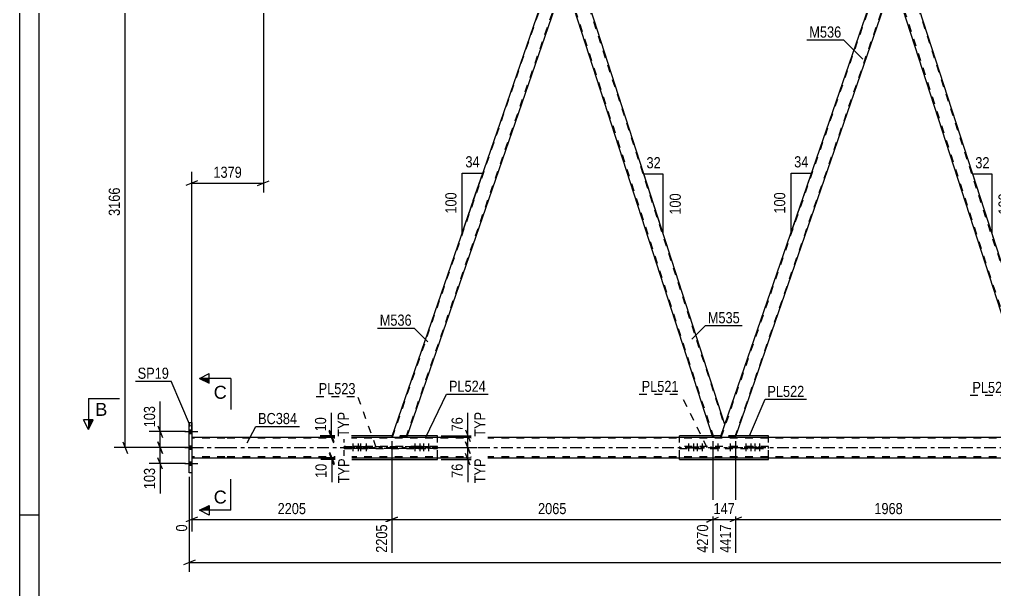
# Model space of a CAD drawing. Header units: millimetres. Extents: x 0 to 841, y 0 to 594.
# Drawn here: x 0 to 250.9, y 278.9 to 425.7 of the extents above; entities that cross this region are included whole.
import ezdxf

# ---------------------------------------------------------------- set-up
doc = ezdxf.new("R2010")
doc.units = ezdxf.units.MM
doc.linetypes.add('DXK_LINE_DOT2', pattern=[3.9198, 1.9599, -1.9599])
doc.linetypes.add('DXK_LINE_DOT3', pattern=[5.9187, 2.979, -0.9799, 0.9799, -0.9799])
doc.styles.add('Arial', font='arial.ttf', dxfattribs={"height": 0.2})
doc.styles.add('Arial Narrow', font='ARIALN.TTF', dxfattribs={"height": 0.2})

# ---------------------------------------------------------------- blocks, each defined once
blk = doc.blocks.new('Unknown-570349097-1114 - 28277')
at = {"color": 5, "linetype": 'Continuous'}
for p, q in [((0, 594), (0, 0)), ((5, 589), (5, 5)), ((5, 298), (0, 298))]:
    blk.add_line(p, q, dxfattribs=at)
blk = doc.blocks.new('Part-570349097-5565 - 5549')
at = {"color": 2, "linetype": 'Continuous'}
for p, q in [((95.94, 318.47), (83.56, 318.46)), ((83.56, 318.06), (83.56, 318.46)), ((107.53, 318.47), (99.81, 318.47)), ((107.53, 318.07), (107.53, 318.47)), ((83.56, 312.38), (83.56, 312.78)), ((83.56, 312.38), (107.53, 312.39)), ((107.53, 312.39), (107.53, 312.79))]:
    blk.add_line(p, q, dxfattribs=at)
at = {"color": 7, "linetype": 'DXK_LINE_DOT2'}
for p, q in [((83.56, 312.78), (83.56, 318.06)), ((99.81, 318.47), (95.94, 318.47)), ((107.53, 312.79), (107.53, 318.07))]:
    blk.add_line(p, q, dxfattribs=at)
blk = doc.blocks.new('Part-570349097-5703 - 5549')
at = {"color": 7, "linetype": 'DXK_LINE_DOT2'}
for p, q in [((180.58, 318.07), (222.57, 440.08)), ((184.11, 318.07), (226.1, 440.08)), ((224.88, 436.03), (226.27, 440.08)), ((180.41, 318.07), (181.53, 321.34)), ((184.28, 318.07), (180.41, 318.07))]:
    blk.add_line(p, q, dxfattribs=at)
at = {"color": 2, "linetype": 'Continuous'}
for p, q in [((181.53, 321.34), (222.4, 440.08)), ((222.4, 440.08), (225.93, 440.08)), ((226.27, 440.08), (225.93, 440.08)), ((184.28, 318.07), (224.88, 436.03))]:
    blk.add_line(p, q, dxfattribs=at)
blk = doc.blocks.new('Part-570349097-5698 - 5549')
at = {"color": 2, "linetype": 'Continuous'}
for p, q in [((226.27, 440.08), (224.88, 436.03)), ((227.77, 440.08), (226.27, 440.08)), ((266.14, 321.35), (227.77, 440.08)), ((263, 318.08), (224.88, 436.03)), ((265.02, 318.08), (266.14, 321.35))]:
    blk.add_line(p, q, dxfattribs=at)
at = {"color": 7, "linetype": 'DXK_LINE_DOT2'}
for p, q in [((227.52, 440.08), (266.01, 320.97)), ((263.25, 318.08), (225.01, 436.41)), ((263, 318.08), (265.02, 318.08))]:
    blk.add_line(p, q, dxfattribs=at)
blk = doc.blocks.new('Part-570349097-5643 - 5549')
at = {"color": 2, "linetype": 'Continuous'}
for p, q in [((44.34, 318.06), (52.86, 318.06)), ((52.96, 318.06), (757.06, 318.13)), ((44.34, 312.78), (52.86, 312.78)), ((52.96, 312.78), (757.06, 312.85))]:
    blk.add_line(p, q, dxfattribs=at)
at = {"color": 7, "linetype": 'DXK_LINE_DOT2'}
for p, q in [((44.34, 318.06), (44.34, 312.78)), ((52.86, 317.82), (44.34, 317.82)), ((757.06, 317.89), (52.96, 317.82)), ((52.86, 313.02), (44.34, 313.02)), ((757.06, 313.09), (52.96, 313.02))]:
    blk.add_line(p, q, dxfattribs=at)
at = {"color": 7, "linetype": 'DXK_LINE_DOT3'}
for p, q in [((44.34, 315.42), (52.86, 315.42)), ((52.96, 315.42), (757.06, 315.49))]:
    blk.add_line(p, q, dxfattribs=at)
blk = doc.blocks.new('Part-570349097-5628 - 5549')
at = {"color": 2, "linetype": 'Continuous'}
for p, q in [((43.7, 321.92), (44.34, 321.92)), ((43.7, 308.92), (43.7, 321.92)), ((44.34, 321.92), (44.34, 308.92)), ((44.34, 308.92), (43.7, 308.92))]:
    blk.add_line(p, q, dxfattribs=at)
blk = doc.blocks.new('Part-570349097-5708 - 5549')
at = {"color": 2, "linetype": 'Continuous'}
for p, q in [((141.66, 440.08), (140.27, 436.03)), ((143.16, 440.08), (141.66, 440.08)), ((181.53, 321.34), (143.16, 440.08)), ((178.39, 318.07), (140.27, 436.03)), ((180.41, 318.07), (181.53, 321.34))]:
    blk.add_line(p, q, dxfattribs=at)
at = {"color": 7, "linetype": 'DXK_LINE_DOT2'}
for p, q in [((142.91, 440.08), (181.4, 320.97)), ((178.64, 318.07), (140.4, 436.4)), ((178.39, 318.07), (180.41, 318.07))]:
    blk.add_line(p, q, dxfattribs=at)
blk = doc.blocks.new('Part-570349097-5713 - 5549')
at = {"color": 2, "linetype": 'Continuous'}
for p, q in [((95.8, 318.07), (137.79, 440.08)), ((137.79, 440.08), (141.32, 440.08)), ((141.66, 440.08), (141.32, 440.08)), ((99.67, 318.07), (140.27, 436.03))]:
    blk.add_line(p, q, dxfattribs=at)
at = {"color": 7, "linetype": 'DXK_LINE_DOT2'}
for p, q in [((95.97, 318.07), (137.96, 440.08)), ((99.5, 318.07), (141.49, 440.08)), ((140.27, 436.03), (141.66, 440.08)), ((99.67, 318.07), (95.8, 318.07))]:
    blk.add_line(p, q, dxfattribs=at)
blk = doc.blocks.new('Part-570349097-5890 - 5549')
at = {"color": 2, "linetype": 'Continuous'}
for p, q in [((178.26, 318.47), (169.86, 318.47)), ((169.86, 318.07), (169.86, 318.47)), ((192.72, 318.47), (184.42, 318.47)), ((192.72, 318.07), (192.72, 318.47)), ((169.86, 312.39), (169.86, 312.79)), ((169.86, 312.39), (192.72, 312.39)), ((192.72, 312.39), (192.72, 312.79))]:
    blk.add_line(p, q, dxfattribs=at)
at = {"color": 7, "linetype": 'DXK_LINE_DOT2'}
for p, q in [((169.86, 312.79), (169.86, 318.07)), ((184.42, 318.47), (178.26, 318.47)), ((192.72, 312.79), (192.72, 318.07))]:
    blk.add_line(p, q, dxfattribs=at)
blk = doc.blocks.new('Part-570349097-5937 - 5549')
at = {"color": 7, "linetype": 'DXK_LINE_DOT2'}
for p, q in [((83.56, 315.66), (107.53, 315.67)), ((87.79, 315.67), (83.56, 315.66)), ((83.56, 315.18), (83.56, 315.66)), ((83.56, 315.18), (87.79, 315.19)), ((107.53, 315.19), (83.56, 315.18)), ((87.79, 315.19), (87.79, 315.67)), ((102.64, 315.67), (87.79, 315.67)), ((87.79, 315.19), (102.64, 315.19)), ((102.64, 315.19), (102.64, 315.67)), ((107.53, 315.67), (102.64, 315.67)), ((102.64, 315.19), (107.53, 315.19)), ((107.53, 315.19), (107.53, 315.67)), ((107.53, 315.19), (107.53, 315.19))]:
    blk.add_line(p, q, dxfattribs=at)
blk = doc.blocks.new('Part-570349097-5942 - 5549')
at = {"color": 7, "linetype": 'DXK_LINE_DOT2'}
for p, q in [((169.86, 315.67), (169.86, 315.19)), ((192.72, 315.67), (169.86, 315.67)), ((169.86, 315.19), (192.72, 315.19)), ((174.65, 315.19), (174.65, 315.67)), ((177.95, 315.19), (177.95, 315.67)), ((184.61, 315.19), (184.61, 315.67)), ((187.93, 315.19), (187.93, 315.67)), ((192.72, 315.19), (192.72, 315.67))]:
    blk.add_line(p, q, dxfattribs=at)
blk = doc.blocks.new('Bolt-570349097-5975 - 5549')
at = {"linetype": 'Continuous'}
for points in [[(44.34, 319.08), (44.34, 319.96), (43.7, 319.96), (43.7, 319.08)], [(44.34, 319.08), (44.34, 319.96), (43.7, 319.96), (43.7, 319.08)], [(44.34, 319.08), (44.34, 319.96), (43.7, 319.96), (43.7, 319.08)], [(44.34, 315), (44.34, 315.88), (43.7, 315.88), (43.7, 315)], [(44.34, 315), (44.34, 315.88), (43.7, 315.88), (43.7, 315)], [(44.34, 310.88), (44.34, 311.76), (43.7, 311.76), (43.7, 310.88)], [(44.34, 310.88), (44.34, 311.76), (43.7, 311.76), (43.7, 310.88)], [(44.34, 310.88), (44.34, 311.76), (43.7, 311.76), (43.7, 310.88)]]:
    blk.add_hatch(color=1, dxfattribs=at).paths.add_polyline_path(points)
at = {"color": 1, "linetype": 'Continuous'}
for p, q in [((42.54, 319.52), (45.86, 319.52)), ((42.54, 319.52), (45.86, 319.52)), ((42.54, 319.52), (45.86, 319.52)), ((43.7, 319.96), (44.34, 319.96)), ((43.7, 319.96), (44.34, 319.96)), ((43.7, 319.96), (44.34, 319.96)), ((43.7, 319.08), (44.34, 319.08)), ((43.7, 319.08), (44.34, 319.08)), ((43.7, 319.08), (44.34, 319.08)), ((42.54, 315.44), (45.86, 315.44)), ((42.54, 315.44), (45.86, 315.44)), ((43.7, 315.88), (44.34, 315.88)), ((43.7, 315.88), (44.34, 315.88)), ((43.7, 315), (44.34, 315)), ((43.7, 315), (44.34, 315)), ((42.54, 311.32), (45.86, 311.32)), ((42.54, 311.32), (45.86, 311.32)), ((42.54, 311.32), (45.86, 311.32)), ((43.7, 311.76), (44.34, 311.76)), ((43.7, 311.76), (44.34, 311.76)), ((43.7, 311.76), (44.34, 311.76)), ((43.7, 310.88), (44.34, 310.88)), ((43.7, 310.88), (44.34, 310.88)), ((43.7, 310.88), (44.34, 310.88))]:
    blk.add_line(p, q, dxfattribs=at)
blk = doc.blocks.new('Bolt-570349097-5977 - 5549')
at = {"color": 1, "linetype": 'DXK_LINE_DOT2'}
for p, q in [((172.12, 316.47), (172.12, 313.27)), ((173.4, 316.47), (173.4, 313.27)), ((174.37, 316.47), (174.37, 313.27)), ((175.65, 316.47), (175.65, 313.27)), ((171.76, 315.67), (171.76, 315.19)), ((172.48, 315.67), (172.48, 315.19)), ((173.04, 315.67), (173.04, 315.19)), ((173.76, 315.67), (173.76, 315.19)), ((174.01, 315.67), (174.01, 315.19)), ((174.73, 315.67), (174.73, 315.19)), ((175.29, 315.67), (175.29, 315.19)), ((176.01, 315.67), (176.01, 315.19))]:
    blk.add_line(p, q, dxfattribs=at)
blk = doc.blocks.new('Bolt-570349097-6015 - 5549')
at = {"color": 1, "linetype": 'DXK_LINE_DOT2'}
for p, q in [((85.77, 316.46), (85.77, 313.46)), ((87.18, 316.46), (87.18, 313.46)), ((87.76, 316.47), (87.76, 313.47)), ((89.17, 316.47), (89.17, 313.47)), ((85.41, 315.66), (85.41, 315.18)), ((86.13, 315.66), (86.13, 315.18)), ((86.82, 315.66), (86.82, 315.18)), ((87.4, 315.67), (87.4, 315.19)), ((87.54, 315.66), (87.54, 315.18)), ((88.12, 315.67), (88.12, 315.19)), ((88.81, 315.67), (88.81, 315.19)), ((89.53, 315.67), (89.53, 315.19))]:
    blk.add_line(p, q, dxfattribs=at)
blk = doc.blocks.new('Bolt-570349097-6016 - 5549')
at = {"color": 1, "linetype": 'DXK_LINE_DOT2'}
for p, q in [((101.74, 316.47), (101.74, 313.27)), ((103.02, 316.47), (103.02, 313.27)), ((103.99, 316.47), (103.99, 313.27)), ((105.27, 316.47), (105.27, 313.27)), ((101.38, 315.67), (101.38, 315.19)), ((102.1, 315.67), (102.1, 315.19)), ((102.66, 315.67), (102.66, 315.19)), ((103.38, 315.67), (103.38, 315.19)), ((103.63, 315.67), (103.63, 315.19)), ((104.35, 315.67), (104.35, 315.19)), ((104.91, 315.67), (104.91, 315.19)), ((105.63, 315.67), (105.63, 315.19))]:
    blk.add_line(p, q, dxfattribs=at)
blk = doc.blocks.new('Bolt-570349097-6017 - 5549')
at = {"color": 1, "linetype": 'DXK_LINE_DOT2'}
for p, q in [((179.69, 316.47), (179.69, 313.47)), ((179.69, 316.47), (179.69, 313.47)), ((182.89, 316.47), (182.89, 313.47)), ((182.89, 316.47), (182.89, 313.47)), ((179.33, 315.67), (179.33, 315.19)), ((179.33, 315.67), (179.33, 315.19)), ((180.05, 315.67), (180.05, 315.19)), ((180.05, 315.67), (180.05, 315.19)), ((182.53, 315.67), (182.53, 315.19)), ((182.53, 315.67), (182.53, 315.19)), ((183.25, 315.67), (183.25, 315.19)), ((183.25, 315.67), (183.25, 315.19))]:
    blk.add_line(p, q, dxfattribs=at)
blk = doc.blocks.new('Bolt-570349097-6018 - 5549')
at = {"color": 1, "linetype": 'DXK_LINE_DOT2'}
for p, q in [((186.93, 316.47), (186.93, 313.27)), ((188.2, 316.47), (188.2, 313.27)), ((189.18, 316.47), (189.18, 313.27)), ((190.46, 316.47), (190.46, 313.27)), ((186.57, 315.67), (186.57, 315.19)), ((187.29, 315.67), (187.29, 315.19)), ((187.84, 315.67), (187.84, 315.19)), ((188.56, 315.67), (188.56, 315.19)), ((188.82, 315.67), (188.82, 315.19)), ((189.54, 315.67), (189.54, 315.19)), ((190.1, 315.67), (190.1, 315.19)), ((190.82, 315.67), (190.82, 315.19))]:
    blk.add_line(p, q, dxfattribs=at)
blk = doc.blocks.new('AngleDimension-570349097-7940 - 5549')
at = {"color": 7, "linetype": 'Continuous'}
for p, q in [((250.28, 385.86), (245.29, 385.86)), ((250.28, 370.45), (245.29, 385.86)), ((250.28, 370.45), (250.28, 385.86)), ((251.34, 367.16), (250.28, 370.45))]:
    blk.add_line(p, q, dxfattribs=at)
at = {"color": 0}
for points in [[(250.21, 386.76), (250.21, 390.96), (245.36, 390.96), (245.36, 386.76)], [(255.38, 381.5), (251.18, 381.5), (251.18, 374.81), (255.38, 374.81)]]:
    blk.add_wipeout(points, dxfattribs=at)
at = {"color": 3, "style": 'Arial Narrow'}
blk.add_text('32', height=2.863, dxfattribs=at).set_placement((245.96, 387.36))
blk.add_text('100', height=2.863, rotation=90.0002, dxfattribs=at).set_placement((254.78, 375.41))
blk = doc.blocks.new('AngleDimension-570349097-7954 - 5549')
at = {"color": 7, "linetype": 'Continuous'}
for p, q in [((165.67, 385.86), (160.68, 385.86)), ((165.67, 370.45), (160.68, 385.86)), ((165.67, 370.45), (165.67, 385.86)), ((166.73, 367.16), (165.67, 370.45))]:
    blk.add_line(p, q, dxfattribs=at)
at = {"color": 0}
for points in [[(165.6, 386.76), (165.6, 390.96), (160.75, 390.96), (160.75, 386.76)], [(170.77, 381.5), (166.57, 381.5), (166.57, 374.81), (170.77, 374.81)]]:
    blk.add_wipeout(points, dxfattribs=at)
at = {"color": 3, "style": 'Arial Narrow'}
blk.add_text('32', height=2.863, dxfattribs=at).set_placement((161.35, 387.36))
blk.add_text('100', height=2.863, rotation=90.0002, dxfattribs=at).set_placement((170.17, 375.41))
blk = doc.blocks.new('StraightDimension-570349097-6185 - 5549')
at = {"color": 7, "linetype": 'Continuous'}
for p, q in [((35.63, 316.92), (36.83, 313.92)), ((42.7, 315.42), (33.38, 315.42)), ((36.23, 311.32), (36.23, 315.42)), ((42.7, 311.32), (33.38, 311.32)), ((36.83, 309.82), (35.63, 312.82))]:
    blk.add_line(p, q, dxfattribs=at)
at = {"color": 0}
blk.add_wipeout([(35.48, 310.79), (31.28, 310.79), (31.28, 304.11), (35.48, 304.11)], dxfattribs=at)
at = {"color": 7, "linetype": 'Continuous'}
blk.add_line((36.23, 311.32), (36.23, 303.58), dxfattribs=at)
blk.add_line((36.23, 311.32), (36.23, 303.58), dxfattribs=at)
at = {"color": 3, "style": 'Arial Narrow'}
blk.add_text('103', height=2.863, rotation=90.0002, dxfattribs=at).set_placement((34.88, 304.71))
blk = doc.blocks.new('StraightDimension-570349097-22032 - 5549')
at = {"color": 7, "linetype": 'Continuous'}
for p, q in [((79.76, 314.28), (80.96, 311.28)), ((80.96, 310.88), (79.76, 313.88)), ((82.56, 312.78), (77.51, 312.78)), ((82.56, 312.38), (77.51, 312.38)), ((80.36, 312.38), (80.36, 312.78))]:
    blk.add_line(p, q, dxfattribs=at)
at = {"color": 0}
blk.add_wipeout([(79.61, 311.86), (75.41, 311.86), (75.41, 307), (79.61, 307)], dxfattribs=at)
at = {"color": 7, "linetype": 'Continuous'}
blk.add_line((80.36, 312.38), (80.36, 306.48), dxfattribs=at)
at = {"color": 3, "style": 'Arial Narrow'}
blk.add_text('10', height=2.863, rotation=90.0002, dxfattribs=at).set_placement((79.01, 307.6))
at = {"color": 0, "linetype": 'Continuous'}
blk.add_wipeout([(85.46, 313.23), (81.26, 313.23), (81.26, 305.64), (85.46, 305.64)], dxfattribs=at)
at = {"color": 7, "linetype": 'Continuous'}
blk.add_line((80.36, 312.38), (80.36, 306.48), dxfattribs=at)
at = {"color": 3, "linetype": 'Continuous', "style": 'Arial Narrow'}
blk.add_text('TYP', height=2.863, rotation=90.0002, dxfattribs=at).set_placement((84.86, 306.24))
blk = doc.blocks.new('AngleDimension-570349097-7926 - 5549')
at = {"color": 7, "linetype": 'Continuous'}
for p, q in [((198.54, 386.09), (203.82, 386.09)), ((198.54, 370.77), (203.82, 386.09)), ((198.54, 370.77), (198.54, 386.09)), ((201.39, 379.02), (203.82, 386.09))]:
    blk.add_line(p, q, dxfattribs=at)
at = {"color": 0}
for points in [[(203.61, 386.99), (203.61, 391.19), (198.75, 391.19), (198.75, 386.99)], [(197.64, 381.77), (193.44, 381.77), (193.44, 375.09), (197.64, 375.09)]]:
    blk.add_wipeout(points, dxfattribs=at)
at = {"color": 3, "style": 'Arial Narrow'}
blk.add_text('34', height=2.863, dxfattribs=at).set_placement((199.35, 387.59))
blk.add_text('100', height=2.863, rotation=90.0002, dxfattribs=at).set_placement((197.04, 375.69))
blk = doc.blocks.new('StraightDimension-570349097-30748 - 5549')
at = {"color": 7, "linetype": 'Continuous'}
for p, q in [((95.8, 317.07), (95.8, 288.32)), ((178.39, 317.07), (178.39, 288.32)), ((97.3, 297.53), (94.3, 296.33)), ((95.8, 296.93), (178.39, 296.93)), ((176.89, 296.33), (179.89, 297.53))]:
    blk.add_line(p, q, dxfattribs=at)
at = {"color": 0}
blk.add_wipeout([(141.35, 297.68), (141.35, 301.88), (132.84, 301.88), (132.84, 297.68)], dxfattribs=at)
at = {"color": 0, "linetype": 'Continuous'}
blk.add_wipeout([(177.79, 296.23), (173.59, 296.23), (173.59, 287.72), (177.79, 287.72)], dxfattribs=at)
at = {"color": 3, "style": 'Arial Narrow'}
blk.add_text('2065', height=2.863, dxfattribs=at).set_placement((133.44, 298.28))
at = {"color": 3, "linetype": 'Continuous', "style": 'Arial Narrow'}
blk.add_text('4270', height=2.863, rotation=90.0002, dxfattribs=at).set_placement((177.19, 288.32))
blk = doc.blocks.new('StraightDimension-570349097-8006 - 5549')
at = {"color": 7, "linetype": 'Continuous'}
for p, q in [((62.76, 439.08), (62.76, 381.16)), ((44.34, 319.06), (44.34, 386.41)), ((45.84, 384.16), (42.84, 382.96)), ((61.26, 382.96), (64.26, 384.16)), ((44.34, 383.56), (62.76, 383.56))]:
    blk.add_line(p, q, dxfattribs=at)
at = {"color": 0}
blk.add_wipeout([(57.81, 384.31), (57.81, 388.51), (49.3, 388.51), (49.3, 384.31)], dxfattribs=at)
at = {"color": 3, "style": 'Arial Narrow'}
blk.add_text('1379', height=2.863, dxfattribs=at).set_placement((49.9, 384.91))
blk = doc.blocks.new('StraightDimension-570349097-22050 - 5549')
at = {"color": 7, "linetype": 'Continuous'}
for p, q in [((114.8, 316.93), (116, 313.93)), ((108.53, 315.43), (117.8, 315.43)), ((116, 310.89), (114.8, 313.89)), ((115.4, 312.39), (115.4, 315.43)), ((108.53, 312.39), (117.8, 312.39))]:
    blk.add_line(p, q, dxfattribs=at)
at = {"color": 0}
blk.add_wipeout([(114.65, 311.86), (110.45, 311.86), (110.45, 307.01), (114.65, 307.01)], dxfattribs=at)
at = {"color": 7, "linetype": 'Continuous'}
blk.add_line((115.4, 312.39), (115.4, 306.48), dxfattribs=at)
at = {"color": 3, "style": 'Arial Narrow'}
blk.add_text('76', height=2.863, rotation=90.0002, dxfattribs=at).set_placement((114.05, 307.61))
at = {"color": 0, "linetype": 'Continuous'}
blk.add_wipeout([(120.5, 313.23), (116.3, 313.23), (116.3, 305.64), (120.5, 305.64)], dxfattribs=at)
at = {"color": 7, "linetype": 'Continuous'}
blk.add_line((115.4, 312.39), (115.4, 306.48), dxfattribs=at)
at = {"color": 3, "linetype": 'Continuous', "style": 'Arial Narrow'}
blk.add_text('TYP', height=2.863, rotation=90.0002, dxfattribs=at).set_placement((119.9, 306.24))
blk = doc.blocks.new('StraightDimension-570349097-6193 - 5549')
at = {"color": 7, "linetype": 'Continuous'}
for p, q in [((42.7, 319.52), (33.38, 319.52)), ((35.63, 321.02), (36.83, 318.02)), ((36.23, 315.42), (36.23, 319.52)), ((36.83, 313.92), (35.63, 316.92)), ((42.7, 315.42), (33.38, 315.42))]:
    blk.add_line(p, q, dxfattribs=at)
at = {"color": 0}
blk.add_wipeout([(35.48, 326.73), (31.28, 326.73), (31.28, 320.04), (35.48, 320.04)], dxfattribs=at)
at = {"color": 7, "linetype": 'Continuous'}
blk.add_line((36.23, 319.52), (36.23, 327.25), dxfattribs=at)
blk.add_line((36.23, 319.52), (36.23, 327.25), dxfattribs=at)
at = {"color": 3, "style": 'Arial Narrow'}
blk.add_text('103', height=2.863, rotation=90.0002, dxfattribs=at).set_placement((34.88, 320.64))
blk = doc.blocks.new('StraightDimension-570349097-30749 - 5549')
at = {"color": 7, "linetype": 'Continuous'}
for p, q in [((95.8, 317.07), (95.8, 288.32)), ((44.34, 311.78), (44.34, 293.8)), ((45.84, 297.53), (42.84, 296.33)), ((44.34, 296.93), (95.8, 296.93)), ((94.3, 296.33), (97.3, 297.53))]:
    blk.add_line(p, q, dxfattribs=at)
at = {"color": 0}
blk.add_wipeout([(74.33, 297.68), (74.33, 301.88), (65.82, 301.88), (65.82, 297.68)], dxfattribs=at)
at = {"color": 0, "linetype": 'Continuous'}
for points in [[(43.74, 296.23), (39.54, 296.23), (39.54, 293.2), (43.74, 293.2)], [(95.2, 296.23), (91, 296.23), (91, 287.72), (95.2, 287.72)]]:
    blk.add_wipeout(points, dxfattribs=at)
at = {"color": 3, "style": 'Arial Narrow'}
blk.add_text('2205', height=2.863, dxfattribs=at).set_placement((66.42, 298.28))
at = {"color": 3, "linetype": 'Continuous', "style": 'Arial Narrow'}
for s, height, p in [('0', 2.86, (43.14, 293.8)), ('2205', 2.863, (94.6, 288.32))]:
    blk.add_text(s, height=height, rotation=90.0002, dxfattribs=at).set_placement(p)
blk = doc.blocks.new('StraightDimension-570349097-7775 - 5549')
at = {"color": 7, "linetype": 'Continuous'}
for p, q in [((43.7, 307.92), (43.7, 283.45)), ((45.2, 286.45), (42.2, 285.25)), ((43.7, 285.85), (797.34, 285.85))]:
    blk.add_line(p, q, dxfattribs=at)
blk = doc.blocks.new('AngleDimension-570349097-7968 - 5549')
at = {"color": 7, "linetype": 'Continuous'}
for p, q in [((113.94, 386.09), (119.21, 386.09)), ((113.94, 370.77), (119.21, 386.09)), ((113.94, 370.77), (113.94, 386.09)), ((116.78, 379.02), (119.21, 386.09))]:
    blk.add_line(p, q, dxfattribs=at)
at = {"color": 0}
for points in [[(119, 386.99), (119, 391.19), (114.15, 391.19), (114.15, 386.99)], [(113.04, 381.77), (108.84, 381.77), (108.84, 375.08), (113.04, 375.08)]]:
    blk.add_wipeout(points, dxfattribs=at)
at = {"color": 3, "style": 'Arial Narrow'}
blk.add_text('34', height=2.863, dxfattribs=at).set_placement((114.75, 387.59))
blk.add_text('100', height=2.863, rotation=90.0002, dxfattribs=at).set_placement((112.44, 375.68))
blk = doc.blocks.new('StraightDimension-570349097-8017 - 5549')
at = {"color": 7, "linetype": 'Continuous'}
for p, q in [((62.52, 442.08), (24.33, 442.08)), ((27.78, 440.58), (26.58, 443.58)), ((27.18, 315.42), (27.18, 442.08)), ((26.58, 316.92), (27.78, 313.92)), ((43.34, 315.42), (24.33, 315.42))]:
    blk.add_line(p, q, dxfattribs=at)
at = {"color": 0}
blk.add_wipeout([(26.43, 383), (22.23, 383), (22.23, 374.49), (26.43, 374.49)], dxfattribs=at)
at = {"color": 3, "style": 'Arial Narrow'}
blk.add_text('3166', height=2.863, rotation=90.0002, dxfattribs=at).set_placement((25.83, 375.09))
blk = doc.blocks.new('StraightDimension-570349097-22015 - 5549')
at = {"color": 7, "linetype": 'Continuous'}
for p, q in [((79.65, 319.96), (80.85, 316.96)), ((80.85, 316.56), (79.65, 319.56)), ((82.56, 318.46), (77.4, 318.46)), ((82.56, 318.06), (77.4, 318.06)), ((80.25, 318.06), (80.25, 318.46))]:
    blk.add_line(p, q, dxfattribs=at)
at = {"color": 0}
blk.add_wipeout([(79.5, 323.85), (75.3, 323.85), (75.3, 318.99), (79.5, 318.99)], dxfattribs=at)
at = {"color": 7, "linetype": 'Continuous'}
blk.add_line((80.25, 318.46), (80.25, 324.37), dxfattribs=at)
at = {"color": 3, "style": 'Arial Narrow'}
blk.add_text('10', height=2.863, rotation=90.0002, dxfattribs=at).set_placement((78.9, 319.59))
at = {"color": 0, "linetype": 'Continuous'}
blk.add_wipeout([(85.35, 325.21), (81.15, 325.21), (81.15, 317.62), (85.35, 317.62)], dxfattribs=at)
at = {"color": 7, "linetype": 'Continuous'}
blk.add_line((80.25, 318.46), (80.25, 324.37), dxfattribs=at)
at = {"color": 3, "linetype": 'Continuous', "style": 'Arial Narrow'}
blk.add_text('TYP', height=2.863, rotation=90.0002, dxfattribs=at).set_placement((84.75, 318.22))
blk = doc.blocks.new('StraightDimension-570349097-22049 - 5549')
at = {"color": 7, "linetype": 'Continuous'}
for p, q in [((114.8, 319.97), (116, 316.97)), ((108.53, 318.47), (117.8, 318.47)), ((116, 313.93), (114.8, 316.93)), ((115.4, 315.43), (115.4, 318.47)), ((108.53, 315.43), (117.8, 315.43))]:
    blk.add_line(p, q, dxfattribs=at)
at = {"color": 0}
blk.add_wipeout([(114.65, 323.85), (110.45, 323.85), (110.45, 318.99), (114.65, 318.99)], dxfattribs=at)
at = {"color": 7, "linetype": 'Continuous'}
blk.add_line((115.4, 318.47), (115.4, 324.37), dxfattribs=at)
at = {"color": 3, "style": 'Arial Narrow'}
blk.add_text('76', height=2.863, rotation=90.0002, dxfattribs=at).set_placement((114.05, 319.59))
at = {"color": 0, "linetype": 'Continuous'}
blk.add_wipeout([(120.5, 325.21), (116.3, 325.21), (116.3, 317.62), (120.5, 317.62)], dxfattribs=at)
at = {"color": 7, "linetype": 'Continuous'}
blk.add_line((115.4, 318.47), (115.4, 324.37), dxfattribs=at)
at = {"color": 3, "linetype": 'Continuous', "style": 'Arial Narrow'}
blk.add_text('TYP', height=2.863, rotation=90.0002, dxfattribs=at).set_placement((119.9, 318.22))
blk = doc.blocks.new('StraightDimension-570349097-30746 - 5549')
at = {"color": 7, "linetype": 'Continuous'}
for p, q in [((184.28, 317.07), (184.28, 288.32)), ((263, 317.08), (263, 288.32)), ((185.78, 297.53), (182.78, 296.33)), ((184.28, 296.93), (263, 296.93)), ((261.5, 296.33), (264.5, 297.53))]:
    blk.add_line(p, q, dxfattribs=at)
at = {"color": 0}
blk.add_wipeout([(227.89, 297.68), (227.89, 301.88), (219.38, 301.88), (219.38, 297.68)], dxfattribs=at)
at = {"color": 0, "linetype": 'Continuous'}
blk.add_wipeout([(262.4, 296.23), (258.2, 296.23), (258.2, 287.72), (262.4, 287.72)], dxfattribs=at)
at = {"color": 3, "style": 'Arial Narrow'}
blk.add_text('1968', height=2.863, dxfattribs=at).set_placement((219.98, 298.28))
at = {"color": 3, "linetype": 'Continuous', "style": 'Arial Narrow'}
blk.add_text('6385', height=2.863, rotation=90.0002, dxfattribs=at).set_placement((261.8, 288.32))
blk = doc.blocks.new('StraightDimension-570349097-30747 - 5549')
at = {"color": 7, "linetype": 'Continuous'}
for p, q in [((178.39, 317.07), (178.39, 288.32)), ((184.28, 317.07), (184.28, 288.32)), ((176.89, 296.33), (179.89, 297.53)), ((178.39, 296.93), (184.28, 296.93)), ((185.78, 297.53), (182.78, 296.33))]:
    blk.add_line(p, q, dxfattribs=at)
at = {"color": 0}
blk.add_wipeout([(184.68, 297.68), (184.68, 301.88), (177.99, 301.88), (177.99, 297.68)], dxfattribs=at)
at = {"color": 0, "linetype": 'Continuous'}
blk.add_wipeout([(183.68, 296.23), (179.48, 296.23), (179.48, 287.72), (183.68, 287.72)], dxfattribs=at)
at = {"color": 3, "style": 'Arial Narrow'}
blk.add_text('147', height=2.863, dxfattribs=at).set_placement((178.59, 298.28))
at = {"color": 3, "linetype": 'Continuous', "style": 'Arial Narrow'}
blk.add_text('4417', height=2.863, rotation=90.0002, dxfattribs=at).set_placement((183.08, 288.32))
blk = doc.blocks.new('Mark-570349097-5624 - 5549')
at = {"color": 0}
blk.add_wipeout([(38.44, 333.14), (38.44, 336.14), (30.41, 336.14), (30.41, 333.14)], dxfattribs=at)
blk.add_wipeout([(38.44, 333.14), (38.44, 336.14), (30.41, 336.14), (30.41, 333.14)], dxfattribs=at)
at = {"color": 30, "linetype": 'Continuous'}
for p in [(29.81, 332.54), (44.04, 320.83)]:
    blk.add_line(p, (39.04, 332.54), dxfattribs=at)
at = {"color": 3, "style": 'Arial Narrow'}
blk.add_text('SP19', height=2.863, dxfattribs=at).set_placement((30.41, 333.14))
blk = doc.blocks.new('Mark-570349097-5561 - 5549')
at = {"color": 0}
blk.add_wipeout([(120.01, 329.78), (120.01, 332.78), (110.51, 332.78), (110.51, 329.78)], dxfattribs=at)
blk.add_wipeout([(120.01, 329.78), (120.01, 332.78), (110.51, 332.78), (110.51, 329.78)], dxfattribs=at)
at = {"color": 30, "linetype": 'Continuous'}
for p, q in [((104.56, 318.13), (109.91, 329.18)), ((109.91, 329.18), (120.61, 329.18))]:
    blk.add_line(p, q, dxfattribs=at)
at = {"color": 3, "style": 'Arial Narrow'}
blk.add_text('PL524', height=2.863, dxfattribs=at).set_placement((110.51, 329.78))
blk = doc.blocks.new('Mark-570349097-5639 - 5549')
at = {"color": 0}
blk.add_wipeout([(71.44, 321.47), (71.44, 324.47), (61.39, 324.47), (61.39, 321.47)], dxfattribs=at)
blk.add_wipeout([(71.44, 321.47), (71.44, 324.47), (61.39, 324.47), (61.39, 321.47)], dxfattribs=at)
at = {"color": 30, "linetype": 'Continuous'}
for p, q in [((58.62, 316.62), (60.79, 320.87)), ((60.79, 320.87), (72.04, 320.87))]:
    blk.add_line(p, q, dxfattribs=at)
at = {"color": 3, "style": 'Arial Narrow'}
blk.add_text('BC384', height=2.863, dxfattribs=at).set_placement((61.39, 321.47))
blk = doc.blocks.new('Mark-570349097-5933 - 5549')
at = {"color": 0}
blk.add_wipeout([(86.48, 329.17), (86.48, 332.17), (76.98, 332.17), (76.98, 329.17)], dxfattribs=at)
blk.add_wipeout([(86.48, 329.17), (86.48, 332.17), (76.98, 332.17), (76.98, 329.17)], dxfattribs=at)
at = {"color": 30, "linetype": 'DXK_LINE_DOT2'}
for p in [(76.38, 328.57), (91.82, 315.42)]:
    blk.add_line(p, (87.08, 328.57), dxfattribs=at)
at = {"color": 3, "style": 'Arial Narrow'}
blk.add_text('PL523', height=2.863, dxfattribs=at).set_placement((76.98, 329.17))
blk = doc.blocks.new('Mark-570349097-5709 - 5549')
at = {"color": 0}
blk.add_wipeout([(100.92, 346.81), (100.92, 349.81), (92.7, 349.81), (92.7, 346.81)], dxfattribs=at)
blk.add_wipeout([(100.92, 346.81), (100.92, 349.81), (92.7, 349.81), (92.7, 346.81)], dxfattribs=at)
at = {"color": 30, "linetype": 'Continuous'}
for p in [(92.1, 346.21), (105.06, 342.67)]:
    blk.add_line(p, (101.52, 346.21), dxfattribs=at)
at = {"color": 3, "style": 'Arial Narrow'}
blk.add_text('M536', height=2.863, dxfattribs=at).set_placement((92.7, 346.81))
blk = doc.blocks.new('Mark-570349097-5699 - 5549')
at = {"color": 0}
blk.add_wipeout([(211.46, 421.02), (211.46, 424.02), (203.24, 424.02), (203.24, 421.02)], dxfattribs=at)
blk.add_wipeout([(211.46, 421.02), (211.46, 424.02), (203.24, 424.02), (203.24, 421.02)], dxfattribs=at)
at = {"color": 30, "linetype": 'Continuous'}
for p in [(202.64, 420.42), (217.01, 415.47)]:
    blk.add_line(p, (212.06, 420.42), dxfattribs=at)
at = {"color": 3, "style": 'Arial Narrow'}
blk.add_text('M536', height=2.863, dxfattribs=at).set_placement((203.24, 421.02))
blk = doc.blocks.new('Mark-570349097-5704 - 5549')
at = {"color": 0}
blk.add_wipeout([(185.36, 347.44), (185.36, 350.44), (177.13, 350.44), (177.13, 347.44)], dxfattribs=at)
blk.add_wipeout([(185.36, 347.44), (185.36, 350.44), (177.13, 350.44), (177.13, 347.44)], dxfattribs=at)
at = {"color": 30, "linetype": 'Continuous'}
for p, q in [((173, 343.31), (176.53, 346.84)), ((176.53, 346.84), (185.96, 346.84))]:
    blk.add_line(p, q, dxfattribs=at)
at = {"color": 3, "style": 'Arial Narrow'}
blk.add_text('M535', height=2.863, dxfattribs=at).set_placement((177.13, 347.44))
blk = doc.blocks.new('Mark-570349097-5938 - 5549')
at = {"color": 0}
blk.add_wipeout([(169.6, 329.74), (169.6, 332.74), (160.1, 332.74), (160.1, 329.74)], dxfattribs=at)
blk.add_wipeout([(169.6, 329.74), (169.6, 332.74), (160.1, 332.74), (160.1, 329.74)], dxfattribs=at)
at = {"color": 30, "linetype": 'DXK_LINE_DOT2'}
for p in [(159.5, 329.14), (176.94, 315.37)]:
    blk.add_line(p, (170.2, 329.14), dxfattribs=at)
at = {"color": 3, "style": 'Arial Narrow'}
blk.add_text('PL521', height=2.863, dxfattribs=at).set_placement((160.1, 329.74))
blk = doc.blocks.new('Mark-570349097-5943 - 5549')
at = {"color": 0}
blk.add_wipeout([(254.72, 329.48), (254.72, 332.48), (245.21, 332.48), (245.21, 329.48)], dxfattribs=at)
blk.add_wipeout([(254.72, 329.48), (254.72, 332.48), (245.21, 332.48), (245.21, 329.48)], dxfattribs=at)
at = {"color": 30, "linetype": 'DXK_LINE_DOT2'}
for p in [(244.61, 328.88), (261.67, 315.67)]:
    blk.add_line(p, (255.32, 328.88), dxfattribs=at)
at = {"color": 3, "style": 'Arial Narrow'}
blk.add_text('PL525', height=2.863, dxfattribs=at).set_placement((245.21, 329.48))
blk = doc.blocks.new('SectionMark-570349097-8079 - 5549')
at = {"color": 6, "linetype": 'Continuous'}
for p, q in [((17.74, 328.09), (17.74, 320.09)), ((17.74, 320.09), (16.49, 322.59))]:
    blk.add_line(p, q, dxfattribs=at)
at = {"color": 0, "linetype": 'Continuous'}
blk.add_wipeout([(22.6, 323.59), (22.6, 327.09), (19.49, 327.09), (19.49, 323.59)], dxfattribs=at)
at = {"linetype": 'Continuous'}
blk.add_hatch(color=6, dxfattribs=at).paths.add_polyline_path([(17.74, 322.59), (18.99, 322.59), (17.74, 320.09)])
at = {"color": 6, "linetype": 'Continuous'}
for p, q in [((17.74, 328.09), (25.74, 328.09)), ((18.99, 322.59), (16.49, 322.59)), ((17.74, 320.09), (18.99, 322.59))]:
    blk.add_line(p, q, dxfattribs=at)
at = {"color": 3, "linetype": 'Continuous', "style": 'Arial'}
blk.add_text('B', height=3.34, dxfattribs=at).set_placement((19.49, 323.59))
blk = doc.blocks.new('SectionMark-570349097-8073 - 5549')
at = {"color": 6, "linetype": 'Continuous'}
for p, q in [((46.34, 333.24), (48.84, 334.49)), ((54.34, 333.24), (46.34, 333.24)), ((54.34, 299.26), (46.34, 299.26)), ((48.84, 298.01), (46.34, 299.26))]:
    blk.add_line(p, q, dxfattribs=at)
at = {"color": 0, "linetype": 'Continuous'}
for points in [[(53.34, 327.99), (53.34, 331.49), (49.97, 331.49), (49.97, 327.99)], [(53.34, 301.01), (53.34, 304.51), (49.97, 304.51), (49.97, 301.01)]]:
    blk.add_wipeout(points, dxfattribs=at)
at = {"linetype": 'Continuous'}
for points in [[(48.84, 333.24), (48.84, 331.99), (46.34, 333.24)], [(48.84, 300.51), (48.84, 299.26), (46.34, 299.26)]]:
    blk.add_hatch(color=6, dxfattribs=at).paths.add_polyline_path(points)
at = {"color": 6, "linetype": 'Continuous'}
for p, q in [((48.84, 331.99), (48.84, 334.49)), ((46.34, 333.24), (48.84, 331.99)), ((54.34, 333.24), (54.34, 325.24)), ((54.34, 299.26), (54.34, 307.26)), ((46.34, 299.26), (48.84, 300.51)), ((48.84, 300.51), (48.84, 298.01))]:
    blk.add_line(p, q, dxfattribs=at)
at = {"color": 3, "linetype": 'Continuous', "style": 'Arial'}
for p in [(49.97, 327.99), (49.97, 301.01)]:
    blk.add_text('C', height=3.34, dxfattribs=at).set_placement(p)
blk = doc.blocks.new('Mark-570349097-20421 - 5549')
at = {"color": 0}
blk.add_wipeout([(201.95, 328.46), (201.95, 331.46), (192.45, 331.46), (192.45, 328.46)], dxfattribs=at)
blk.add_wipeout([(201.95, 328.46), (201.95, 331.46), (192.45, 331.46), (192.45, 328.46)], dxfattribs=at)
at = {"color": 30, "linetype": 'Continuous'}
for p, q in [((187.87, 318.47), (191.85, 327.86)), ((191.85, 327.86), (202.55, 327.86))]:
    blk.add_line(p, q, dxfattribs=at)
at = {"color": 3, "style": 'Arial Narrow'}
blk.add_text('PL522', height=2.863, dxfattribs=at).set_placement((192.45, 328.46))

msp = doc.modelspace()

# ---------------------------------------------------------------- block references
for name in ['Unknown-570349097-1114 - 28277', 'Part-570349097-5713 - 5549', 'Part-570349097-5708 - 5549', 'Part-570349097-5703 - 5549', 'Part-570349097-5698 - 5549', 'Part-570349097-5628 - 5549', 'Bolt-570349097-5975 - 5549', 'Part-570349097-5643 - 5549', 'Part-570349097-5565 - 5549', 'Bolt-570349097-6015 - 5549', 'Bolt-570349097-6016 - 5549', 'Part-570349097-5890 - 5549', 'Bolt-570349097-5977 - 5549', 'Bolt-570349097-6017 - 5549', 'Bolt-570349097-6018 - 5549', 'Part-570349097-5937 - 5549', 'Part-570349097-5942 - 5549']:
    msp.add_blockref(name, (0, 0))

# ---------------------------------------------------------------- next in the draw order: block references
for name in ['StraightDimension-570349097-8006 - 5549', 'AngleDimension-570349097-7954 - 5549', 'AngleDimension-570349097-7926 - 5549', 'AngleDimension-570349097-7940 - 5549', 'StraightDimension-570349097-6185 - 5549', 'StraightDimension-570349097-30748 - 5549', 'StraightDimension-570349097-22032 - 5549']:
    msp.add_blockref(name, (0, 0))

# ---------------------------------------------------------------- next in the draw order: block references
for name in ['StraightDimension-570349097-6193 - 5549', 'StraightDimension-570349097-22050 - 5549']:
    msp.add_blockref(name, (0, 0))

# ---------------------------------------------------------------- next in the draw order: block references
msp.add_blockref('StraightDimension-570349097-30749 - 5549', (0, 0))

# ---------------------------------------------------------------- next in the draw order: block references
msp.add_blockref('StraightDimension-570349097-7775 - 5549', (0, 0))

# ---------------------------------------------------------------- next in the draw order: block references
for name in ['StraightDimension-570349097-8017 - 5549', 'Mark-570349097-5699 - 5549', 'AngleDimension-570349097-7968 - 5549', 'Mark-570349097-5709 - 5549', 'Mark-570349097-5704 - 5549', 'StraightDimension-570349097-22015 - 5549', 'StraightDimension-570349097-22049 - 5549', 'StraightDimension-570349097-30746 - 5549']:
    msp.add_blockref(name, (0, 0))

# ---------------------------------------------------------------- next in the draw order: block references
for name in ['Mark-570349097-5624 - 5549', 'Mark-570349097-5933 - 5549', 'Mark-570349097-5561 - 5549', 'Mark-570349097-5943 - 5549', 'Mark-570349097-5639 - 5549', 'StraightDimension-570349097-30747 - 5549']:
    msp.add_blockref(name, (0, 0))

# ---------------------------------------------------------------- next in the draw order: block references
msp.add_blockref('Mark-570349097-5938 - 5549', (0, 0))

# ---------------------------------------------------------------- next in the draw order: block references
msp.add_blockref('SectionMark-570349097-8079 - 5549', (0, 0))

# ---------------------------------------------------------------- next in the draw order: block references
for name in ['SectionMark-570349097-8073 - 5549', 'Mark-570349097-20421 - 5549']:
    msp.add_blockref(name, (0, 0))

doc.saveas('drawing.dxf')
